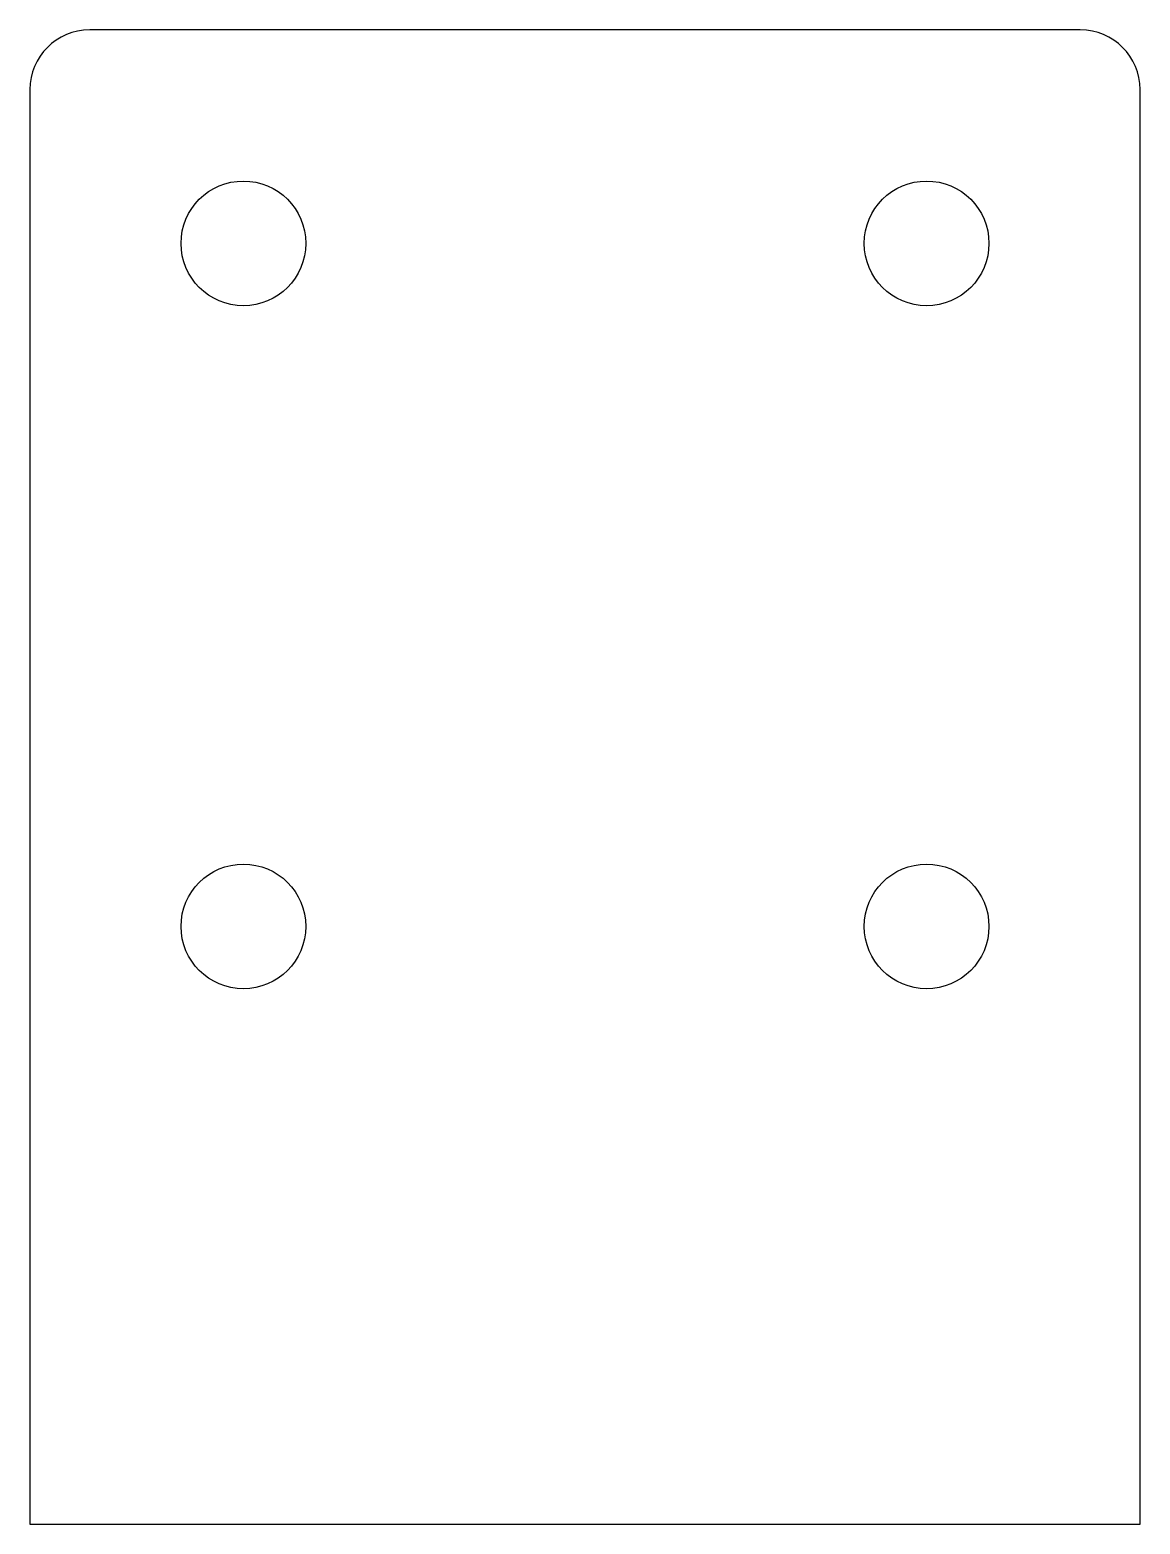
# Model space of a CAD drawing. Header units: millimetres. Extents: x -38241 to -38111, y -14255 to -14080.
import ezdxf

# ---------------------------------------------------------------- set-up
doc = ezdxf.new("R2010")
doc.units = ezdxf.units.MM
doc.header["$MEASUREMENT"] = 0

msp = doc.modelspace()

# ---------------------------------------------------------------- linework, layer by layer
for p, q in [((-38118, -14079.93), (-38234, -14079.93)), ((-38241, -14086.93), (-38241, -14254.93)), ((-38111, -14254.93), (-38111, -14086.93)), ((-38241, -14254.93), (-38111, -14254.93))]:
    msp.add_line(p, q)
for centre in [(-38216, -14104.93), (-38136, -14104.93), (-38216, -14184.93), (-38136, -14184.93)]:
    msp.add_circle(centre, 7.3)
for centre, start, end in [((-38234, -14086.93), 90, 180), ((-38118, -14086.93), 0, 90)]:
    msp.add_arc(centre, 7, start, end)

doc.saveas('drawing.dxf')
